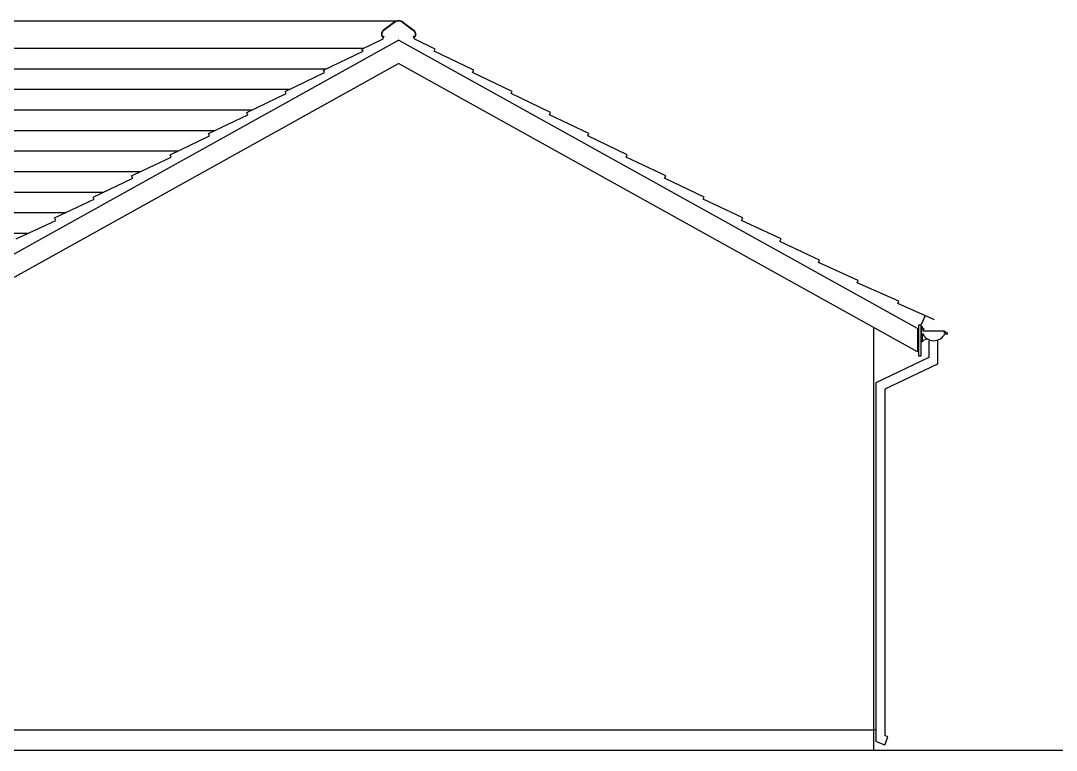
# Model space of a CAD drawing. Header units: inches. Extents: x -48459 to 205009, y 10398 to 54474.
# Drawn here: x 37897 to 45457, y 47824 to 53151 of the extents above; entities that cross this region are included whole.
import ezdxf

# ---------------------------------------------------------------- set-up
doc = ezdxf.new("R2010")
doc.units = ezdxf.units.IN
doc.header["$MEASUREMENT"] = 0
doc.linetypes.add('13-42_First_Flr_Plan_XREF$0$HIDDEN', pattern=[0.375, 0.25, -0.125])
for name, color, linetype in [('10-095_Xref_Sections$0$AR-Roof', 2, 'Continuous'), ('AR-backround', 9, 'Continuous'), ('AR-BRICK', 253, 'Continuous'), ('AR-HATCH', 8, 'Continuous'), ('AR-NEW-WALL', 2, 'Continuous'), ('AR-ROOF-LINE', 8, 'Continuous'), ('AR-RWP', 8, 'Continuous'), ('SECTION_3', 7, 'Continuous')]:
    doc.layers.add(name, color=color, linetype=linetype)
doc.layers.add('AR-DEMOLITIONS', color=1, linetype='13-42_First_Flr_Plan_XREF$0$HIDDEN', true_color=0xff0000)

# ---------------------------------------------------------------- blocks, each defined once
blk = doc.blocks.new('GUTTER END')
at = {"layer": '10-095_Xref_Sections$0$AR-Roof', "color": 8}
for p, q in [((0, -110), (0, 0)), ((0, 0), (8, 0)), ((8, -15.7), (8, 0)), ((8, -10), (18.2, -20.2)), ((8, -15.7), (15.4, -23)), ((8, -109.5), (8, -52.5)), ((167.7, -35.9), (10.6, -35.9)), ((15.4, -23), (18.2, -20.2)), ((165, -43.7), (167.2, -36.5)), ((182.4, -43.7), (165, -43.7)), ((169.4, -37.1), (168.1, -42.4)), ((174.4, -51.7), (170.4, -51.7)), ((0, -110), (6.1, -110))]:
    blk.add_line(p, q, dxfattribs=at)
blk.add_circle((182.4, -51.7), 8, dxfattribs=at)
for centre, radius, start, end in [((89, -15.7), 81, 180, 194.48071), ((89, -15.7), 89, 204.47912, 336.14055), ((168.2, -36.8), 1, 71.55544, 162.92141), ((169, -42.7), 1, 166.03075, 270), ((168.4, -36.9), 1, 346.03075, 71.55544), ((6.1, -106), 4, 270, 317.14473), ((38.8, -131.8), 37.7, 67.92205, 142.22838)]:
    blk.add_arc(centre, radius, start, end, dxfattribs=at)

msp = doc.modelspace()

# ---------------------------------------------------------------- hatches: boundary and pattern name
at = {"layer": 'AR-BRICK', "transparency": 33554687}
h = msp.add_hatch(dxfattribs=at)
h.set_pattern_fill('ANSI31', color=254, scale=1200, angle=135)
h.paths.add_polyline_path([(38714.8, 52001.3), (38707, 52017.6), (38995.1, 52155.7), (38987.3, 52172), (39275.3, 52310.1), (39267.6, 52326.3), (39555.6, 52464.5), (39547.9, 52480.7), (39835.9, 52618.9), (39828.1, 52635.1), (40116.2, 52773.3), (40108.4, 52789.5), (40396.5, 52927.7), (40388.7, 52943.9), (40525.1, 53009.3), (28019.7, 53009.3), (28019.7, 50904.9), (36827.1, 50904.9), (36831.4, 50909.1), (36831.4, 50919.1), (36842.2, 50929.1), (36812, 50996.4), (37012.1, 51086.4), (37004.9, 51102.6), (37309.2, 51237.1), (37301.1, 51255), (37592.3, 51385.9), (37584.1, 51403.6), (37873.3, 51538.9), (37864.4, 51557.9), (38153.6, 51693.3), (38144.5, 51712.8), (38434, 51847.9), (38426.7, 51863.2)])

# ---------------------------------------------------------------- linework, layer by layer
at = {"layer": 'AR-backround'}
msp.add_line((44139.4, 47974.2), (44123.9, 47974.2), dxfattribs=at)
at = {"layer": 'AR-HATCH'}
msp.add_line((37188, 47974.2), (44123.9, 47974.2), dxfattribs=at)
at = {"layer": 'AR-NEW-WALL'}
msp.add_line((44123.9, 50904.9), (44123.9, 47824.2), dxfattribs=at)
at = {"layer": 'AR-ROOF-LINE'}
for p, q in [((28019.7, 53150.9), (40656.3, 53150.9)), ((40621.5, 53138.7), (40546.4, 53082.2)), ((40622.1, 53137.9), (40547, 53081.4)), ((40622.7, 53137.1), (40547.6, 53080.6)), ((40626.1, 53139), (40548.1, 53080.5)), ((40686.6, 53139), (40764.6, 53080.5)), ((40690, 53137.1), (40765.1, 53080.6)), ((40690.6, 53137.9), (40765.7, 53081.4)), ((40691.2, 53138.7), (40766.3, 53082.2)), ((36869.4, 50904.9), (40656.3, 53009.3)), ((40542.7, 53017.7), (40542.7, 53032.4)), ((44443.2, 50904.9), (40656.3, 53009.3)), ((36869.4, 50733.3), (40656.3, 52837.7)), ((44443.2, 50733.3), (40656.3, 52837.7)), ((44470.4, 50929.1), (44500.7, 50996.4)), ((44443.2, 50904.9), (44443.2, 50733.3)), ((29300.1, 47824.2), (47123.9, 47824.2))]:
    msp.add_line(p, q, dxfattribs=at)
for points in [[(37864.4, 51557.9), (38153.6, 51693.3), (38144.5, 51712.8), (38434, 51847.9), (38426.7, 51863.2), (38714.8, 52001.3), (38707, 52017.6), (38995.1, 52155.7), (38987.3, 52172), (39275.3, 52310.1), (39267.6, 52326.3), (39555.6, 52464.5), (39547.9, 52480.7), (39835.9, 52618.9), (39828.1, 52635.1), (40116.2, 52773.3), (40108.4, 52789.5), (40396.5, 52927.7), (40388.7, 52943.9), (40542.7, 53017.7), (40542.7, 53032.4)], [(37864.4, 51557.9), (38153.6, 51693.3), (38144.5, 51712.8), (38434, 51847.9), (38426.7, 51863.2), (38714.8, 52001.3), (38707, 52017.6), (38995.1, 52155.7), (38987.3, 52172), (39275.3, 52310.1), (39267.6, 52326.3), (39555.6, 52464.5), (39547.9, 52480.7), (39835.9, 52618.9), (39828.1, 52635.1), (40116.2, 52773.3), (40108.4, 52789.5), (40396.5, 52927.7), (40388.7, 52943.9), (40542.7, 53017.7), (40542.7, 53032.4)], [(44567.3, 50966.5), (44300.6, 51086.4), (44307.7, 51102.6), (44003.5, 51237.1), (44011.5, 51255), (43720.4, 51385.9), (43728.6, 51403.6), (43439.4, 51538.9), (43448.3, 51557.9), (43159.1, 51693.3), (43168.2, 51712.8), (42878.7, 51847.9), (42886, 51863.2), (42597.9, 52001.3), (42605.7, 52017.6), (42317.6, 52155.7), (42325.4, 52172), (42037.3, 52310.1), (42045.1, 52326.3), (41757, 52464.5), (41764.8, 52480.7), (41476.7, 52618.9), (41484.5, 52635.1), (41196.5, 52773.3), (41204.2, 52789.5), (40916.2, 52927.7), (40923.9, 52943.9), (40770, 53017.7), (40770, 53032.4)]]:
    msp.add_lwpolyline(points, dxfattribs=at)
for centre, radius, start, end in [((40658.2, 53089.7), 61.2, 91.72343, 126.86499), ((40658.2, 53089.7), 60.2, 91.75207, 126.86499), ((40658.2, 53089.7), 59.2, 91.78169, 126.86499), ((40658.1, 53092.6), 56.4, 91.72343, 124.60398), ((40654.5, 53089.7), 61.2, 53.13501, 88.27657), ((40654.5, 53089.7), 60.2, 53.13501, 88.24793), ((40654.6, 53092.6), 56.4, 55.39602, 88.27657), ((40654.5, 53089.7), 59.2, 53.13501, 88.21831), ((40571.7, 53049), 41.7, 127.31435, 171.96806), ((40571.7, 53049), 40.7, 127.31435, 171.96806), ((40571.7, 53049), 39.7, 127.31435, 171.96806), ((40741, 53049), 39.7, 8.03194, 52.68565), ((40741, 53049), 40.7, 8.03194, 52.68565), ((40741, 53049), 41.7, 8.03194, 52.68565), ((40559.6, 53051.9), 29.4, 174.41606, 209.91999), ((40559.6, 53051.9), 28.4, 174.41606, 209.91999), ((40559.6, 53051.9), 27.4, 174.41606, 209.91999), ((40542.2, 53041.5), 9.1, 207.33018, 339.23177), ((40542.2, 53041.5), 8.1, 207.33018, 339.23177), ((40542.2, 53041.5), 7.1, 207.33018, 339.23177), ((40770.5, 53041.5), 9.1, 200.76823, 332.66982), ((40770.5, 53041.5), 8.1, 200.76823, 332.66982), ((40770.5, 53041.5), 7.1, 200.76823, 332.66982), ((40753.1, 53051.9), 27.4, 330.08001, 5.58394), ((40753.1, 53051.9), 28.4, 330.08001, 5.58394), ((40753.1, 53051.9), 29.4, 330.08001, 5.58394)]:
    msp.add_arc(centre, radius, start, end, dxfattribs=at)
at = {"layer": 'AR-RWP', "linetype": 'Continuous'}
for p, q in [((44525.7, 50814.5), (44525.7, 50691.5)), ((44590.7, 50814.5), (44590.7, 50643.8)), ((44525.7, 50691.5), (44139.4, 50507.4)), ((44590.7, 50643.8), (44204.4, 50459.6)), ((44139.4, 50507.4), (44139.4, 47887.2)), ((44204.4, 50459.6), (44204.4, 47931.5)), ((44228.2, 47922.1), (44204.4, 47931.5)), ((44204.4, 47861.6), (44139.4, 47887.2)), ((44204.4, 47861.6), (44228.2, 47922.1))]:
    msp.add_line(p, q, dxfattribs=at)
at = {"layer": 'SECTION_3'}
msp.add_lwpolyline([(44470.4, 50929.1), (44452.4, 50929.1), (44452.4, 50704.1), (44470.4, 50704.1)], close=True, dxfattribs=at)

# ---------------------------------------------------------------- block references
at = {"layer": 'AR-DEMOLITIONS'}
msp.add_blockref('GUTTER END', (44473.3, 50919.1), dxfattribs=at)

doc.saveas('drawing.dxf')
